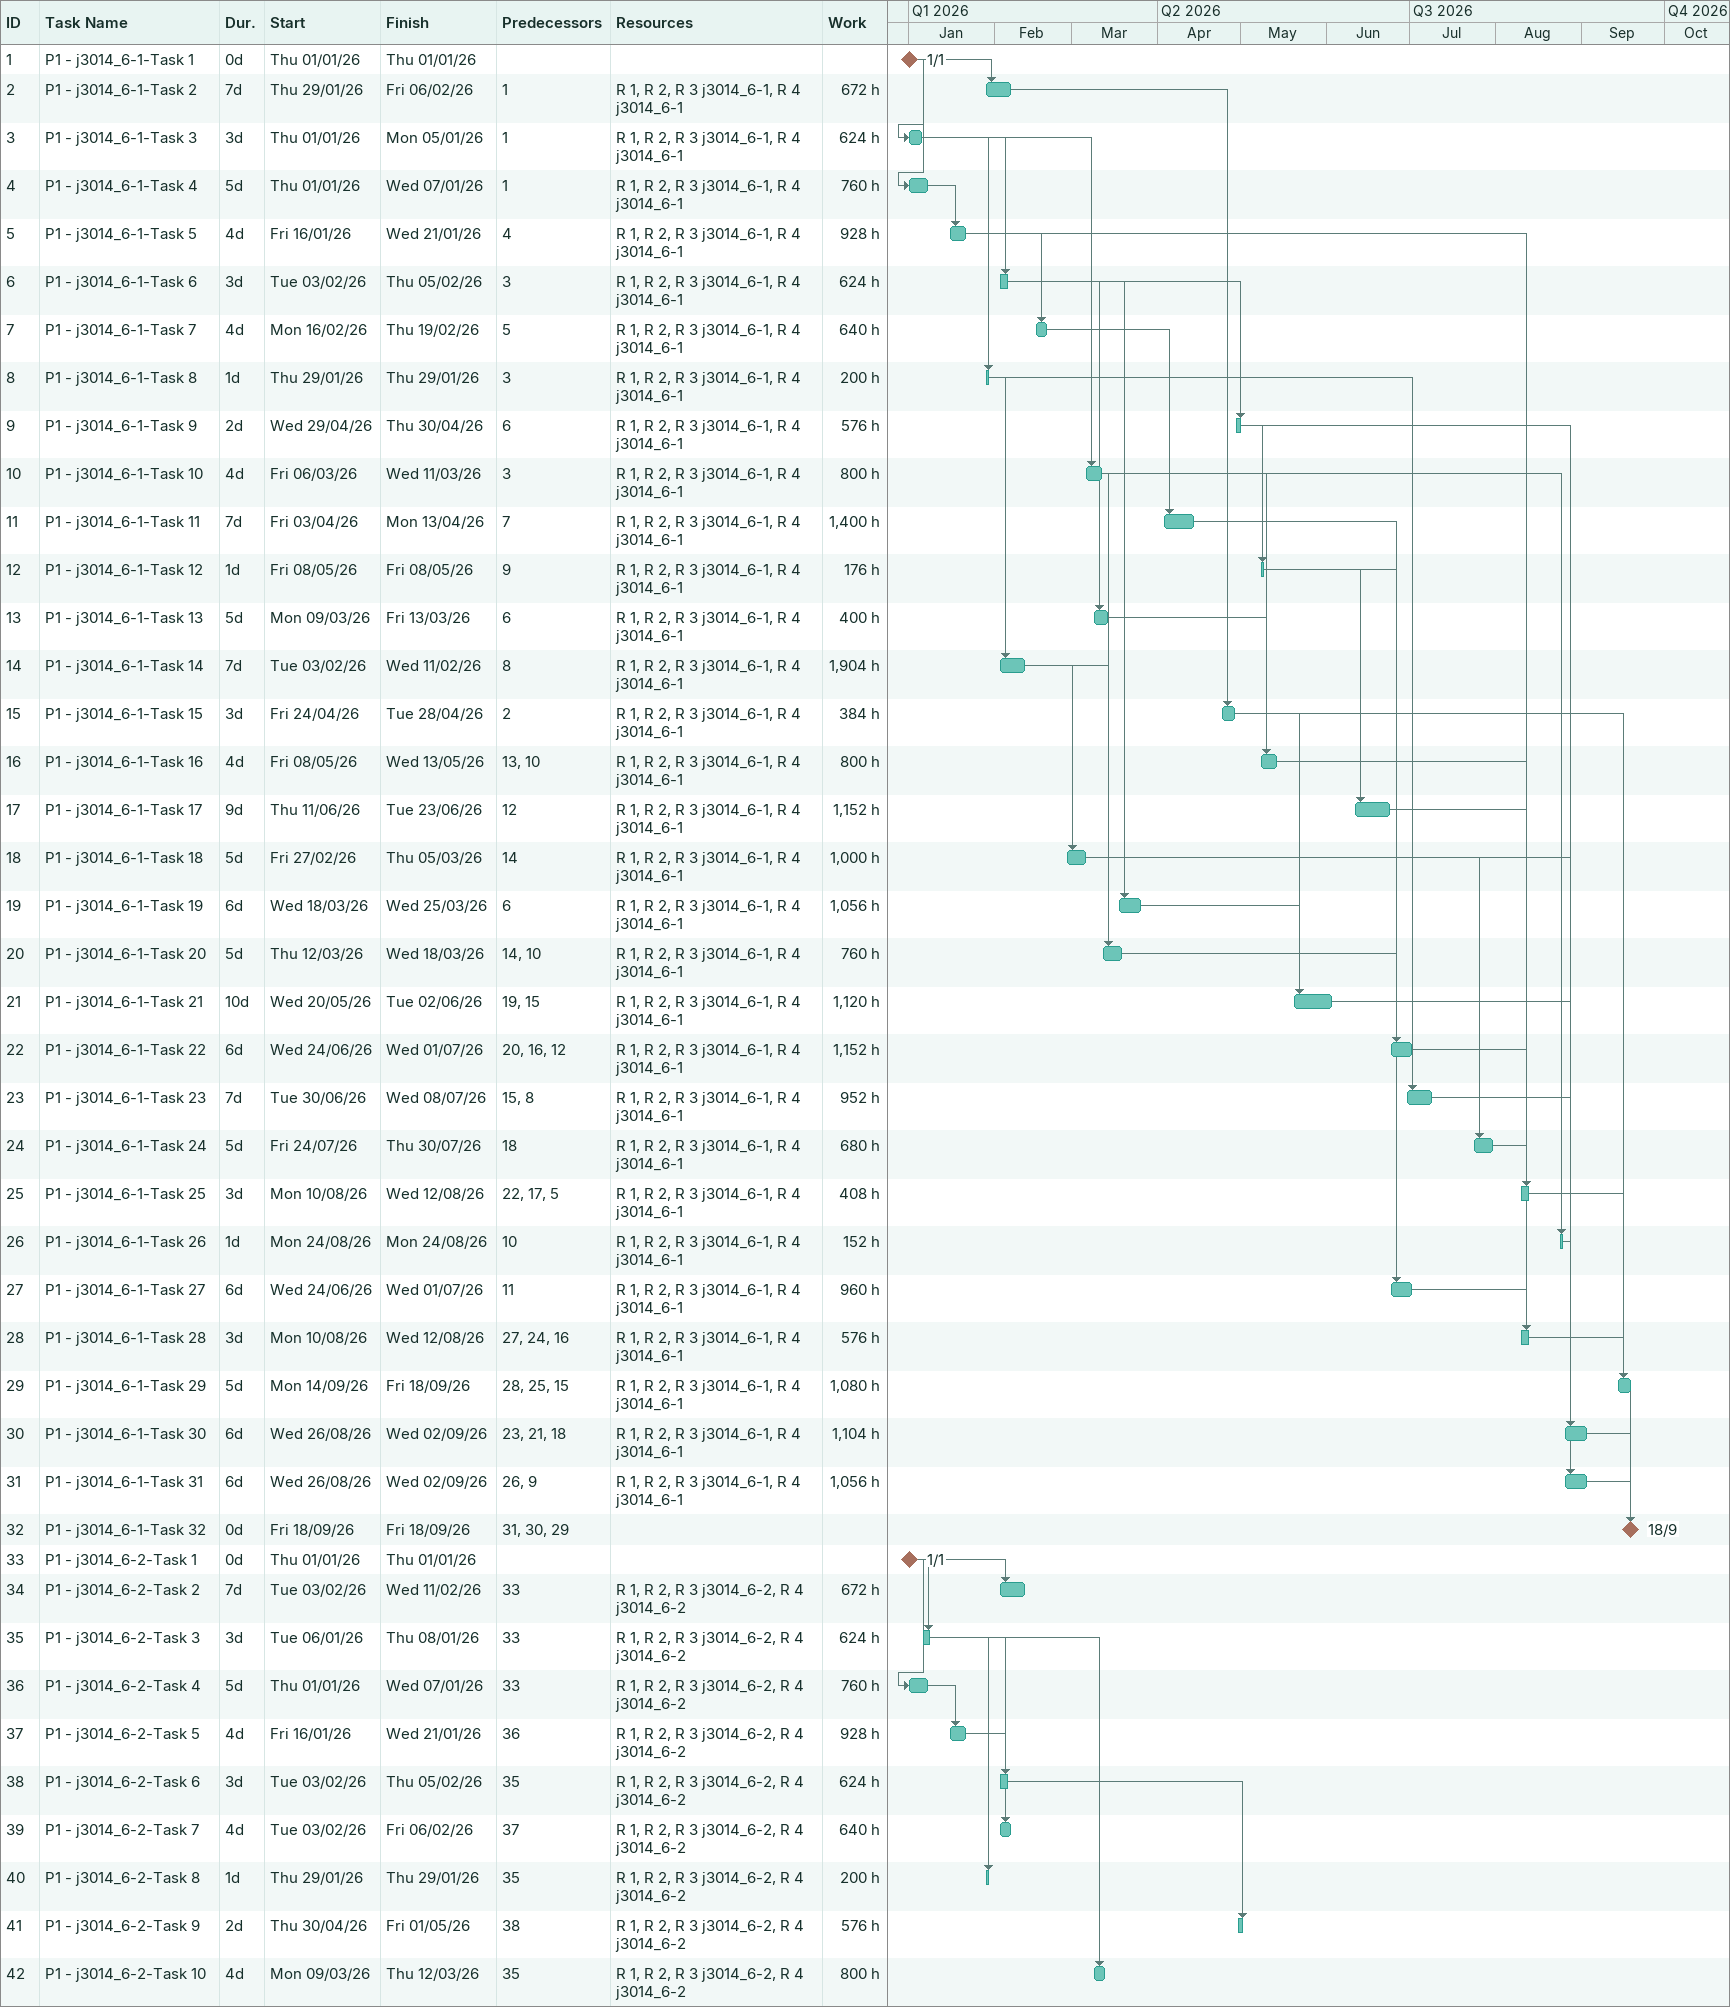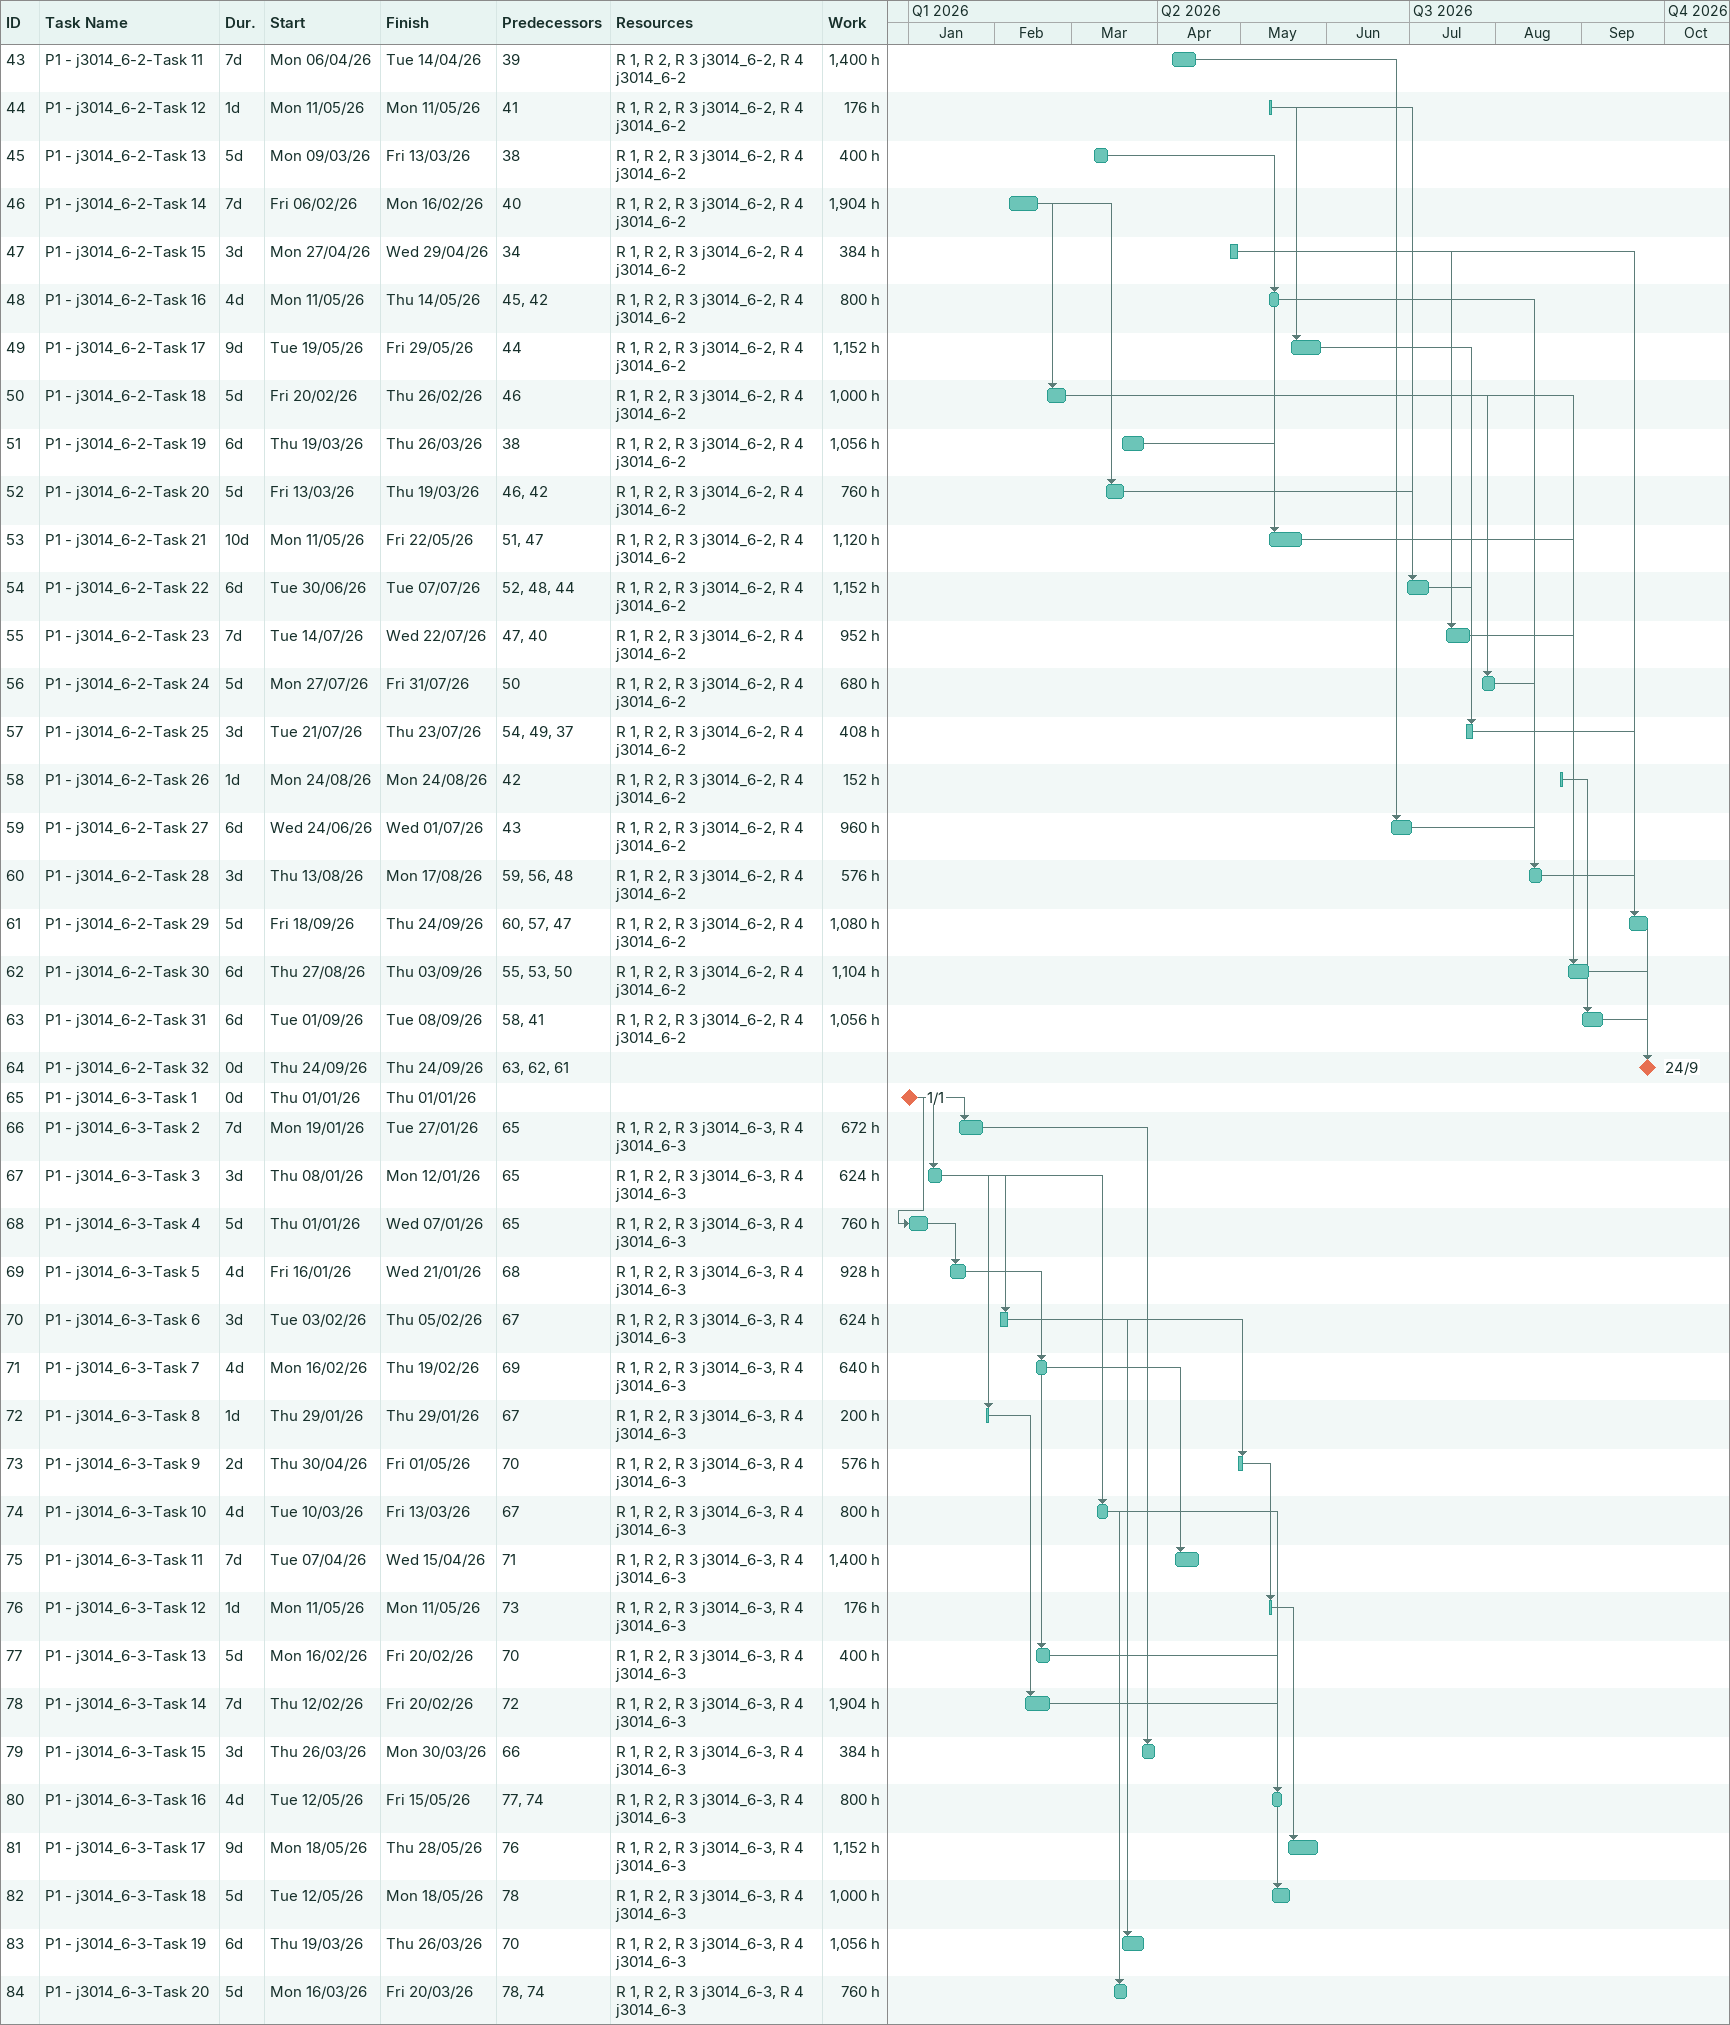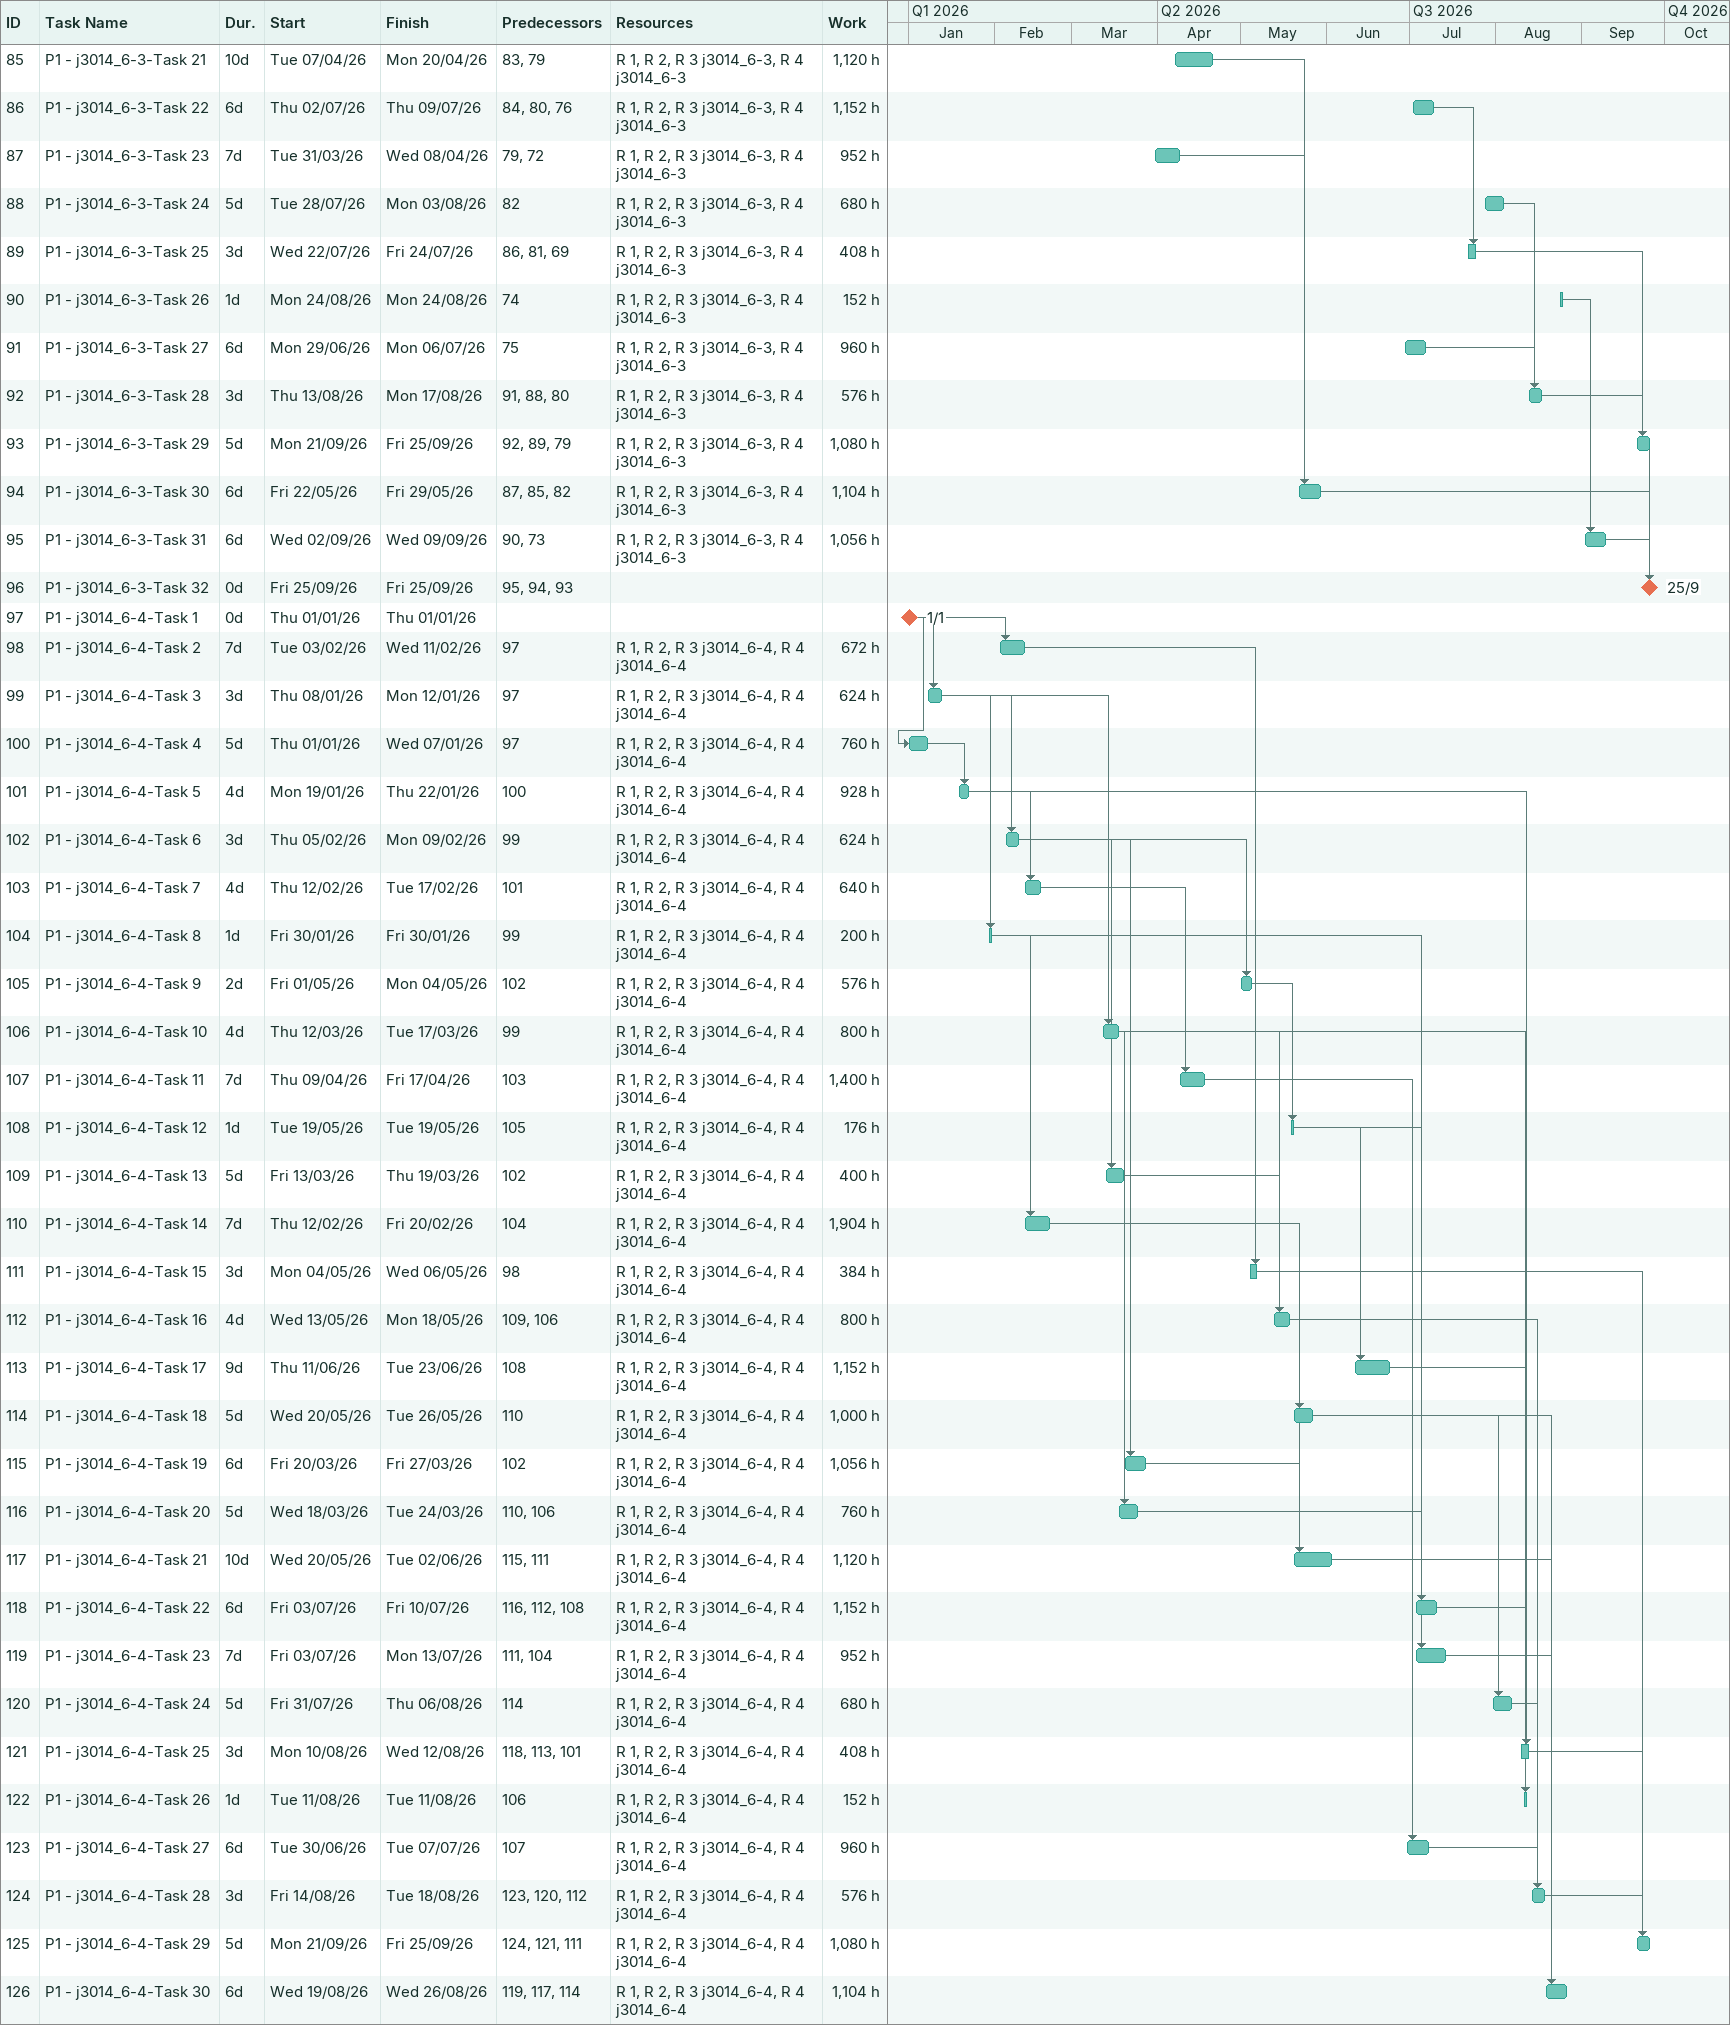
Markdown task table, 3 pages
| ID | Task | Duration | Start | Finish | Predecessors | Resources | Work (h) |
|---|---|---|---|---|---|---|---|
| 1 | P1 - j3014_6-1-Task 1 | 0d | 2026-01-01 | 2026-01-01 |  |  |  |
| 2 | P1 - j3014_6-1-Task 2 | 7d | 2026-01-29 | 2026-02-06 | 1 | R 1, R 2, R 3 j3014_6-1, R 4 j3014_6-1 | 672 |
| 3 | P1 - j3014_6-1-Task 3 | 3d | 2026-01-01 | 2026-01-05 | 1 | R 1, R 2, R 3 j3014_6-1, R 4 j3014_6-1 | 624 |
| 4 | P1 - j3014_6-1-Task 4 | 5d | 2026-01-01 | 2026-01-07 | 1 | R 1, R 2, R 3 j3014_6-1, R 4 j3014_6-1 | 760 |
| 5 | P1 - j3014_6-1-Task 5 | 4d | 2026-01-16 | 2026-01-21 | 4 | R 1, R 2, R 3 j3014_6-1, R 4 j3014_6-1 | 928 |
| 6 | P1 - j3014_6-1-Task 6 | 3d | 2026-02-03 | 2026-02-05 | 3 | R 1, R 2, R 3 j3014_6-1, R 4 j3014_6-1 | 624 |
| 7 | P1 - j3014_6-1-Task 7 | 4d | 2026-02-16 | 2026-02-19 | 5 | R 1, R 2, R 3 j3014_6-1, R 4 j3014_6-1 | 640 |
| 8 | P1 - j3014_6-1-Task 8 | 1d | 2026-01-29 | 2026-01-29 | 3 | R 1, R 2, R 3 j3014_6-1, R 4 j3014_6-1 | 200 |
| 9 | P1 - j3014_6-1-Task 9 | 2d | 2026-04-29 | 2026-04-30 | 6 | R 1, R 2, R 3 j3014_6-1, R 4 j3014_6-1 | 576 |
| 10 | P1 - j3014_6-1-Task 10 | 4d | 2026-03-06 | 2026-03-11 | 3 | R 1, R 2, R 3 j3014_6-1, R 4 j3014_6-1 | 800 |
| 11 | P1 - j3014_6-1-Task 11 | 7d | 2026-04-03 | 2026-04-13 | 7 | R 1, R 2, R 3 j3014_6-1, R 4 j3014_6-1 | 1400 |
| 12 | P1 - j3014_6-1-Task 12 | 1d | 2026-05-08 | 2026-05-08 | 9 | R 1, R 2, R 3 j3014_6-1, R 4 j3014_6-1 | 176 |
| 13 | P1 - j3014_6-1-Task 13 | 5d | 2026-03-09 | 2026-03-13 | 6 | R 1, R 2, R 3 j3014_6-1, R 4 j3014_6-1 | 400 |
| 14 | P1 - j3014_6-1-Task 14 | 7d | 2026-02-03 | 2026-02-11 | 8 | R 1, R 2, R 3 j3014_6-1, R 4 j3014_6-1 | 1904 |
| 15 | P1 - j3014_6-1-Task 15 | 3d | 2026-04-24 | 2026-04-28 | 2 | R 1, R 2, R 3 j3014_6-1, R 4 j3014_6-1 | 384 |
| 16 | P1 - j3014_6-1-Task 16 | 4d | 2026-05-08 | 2026-05-13 | 13, 10 | R 1, R 2, R 3 j3014_6-1, R 4 j3014_6-1 | 800 |
| 17 | P1 - j3014_6-1-Task 17 | 9d | 2026-06-11 | 2026-06-23 | 12 | R 1, R 2, R 3 j3014_6-1, R 4 j3014_6-1 | 1152 |
| 18 | P1 - j3014_6-1-Task 18 | 5d | 2026-02-27 | 2026-03-05 | 14 | R 1, R 2, R 3 j3014_6-1, R 4 j3014_6-1 | 1000 |
| 19 | P1 - j3014_6-1-Task 19 | 6d | 2026-03-18 | 2026-03-25 | 6 | R 1, R 2, R 3 j3014_6-1, R 4 j3014_6-1 | 1056 |
| 20 | P1 - j3014_6-1-Task 20 | 5d | 2026-03-12 | 2026-03-18 | 14, 10 | R 1, R 2, R 3 j3014_6-1, R 4 j3014_6-1 | 760 |
| 21 | P1 - j3014_6-1-Task 21 | 10d | 2026-05-20 | 2026-06-02 | 19, 15 | R 1, R 2, R 3 j3014_6-1, R 4 j3014_6-1 | 1120 |
| 22 | P1 - j3014_6-1-Task 22 | 6d | 2026-06-24 | 2026-07-01 | 20, 16, 12 | R 1, R 2, R 3 j3014_6-1, R 4 j3014_6-1 | 1152 |
| 23 | P1 - j3014_6-1-Task 23 | 7d | 2026-06-30 | 2026-07-08 | 15, 8 | R 1, R 2, R 3 j3014_6-1, R 4 j3014_6-1 | 952 |
| 24 | P1 - j3014_6-1-Task 24 | 5d | 2026-07-24 | 2026-07-30 | 18 | R 1, R 2, R 3 j3014_6-1, R 4 j3014_6-1 | 680 |
| 25 | P1 - j3014_6-1-Task 25 | 3d | 2026-08-10 | 2026-08-12 | 22, 17, 5 | R 1, R 2, R 3 j3014_6-1, R 4 j3014_6-1 | 408 |
| 26 | P1 - j3014_6-1-Task 26 | 1d | 2026-08-24 | 2026-08-24 | 10 | R 1, R 2, R 3 j3014_6-1, R 4 j3014_6-1 | 152 |
| 27 | P1 - j3014_6-1-Task 27 | 6d | 2026-06-24 | 2026-07-01 | 11 | R 1, R 2, R 3 j3014_6-1, R 4 j3014_6-1 | 960 |
| 28 | P1 - j3014_6-1-Task 28 | 3d | 2026-08-10 | 2026-08-12 | 27, 24, 16 | R 1, R 2, R 3 j3014_6-1, R 4 j3014_6-1 | 576 |
| 29 | P1 - j3014_6-1-Task 29 | 5d | 2026-09-14 | 2026-09-18 | 28, 25, 15 | R 1, R 2, R 3 j3014_6-1, R 4 j3014_6-1 | 1080 |
| 30 | P1 - j3014_6-1-Task 30 | 6d | 2026-08-26 | 2026-09-02 | 23, 21, 18 | R 1, R 2, R 3 j3014_6-1, R 4 j3014_6-1 | 1104 |
| 31 | P1 - j3014_6-1-Task 31 | 6d | 2026-08-26 | 2026-09-02 | 26, 9 | R 1, R 2, R 3 j3014_6-1, R 4 j3014_6-1 | 1056 |
| 32 | P1 - j3014_6-1-Task 32 | 0d | 2026-09-18 | 2026-09-18 | 31, 30, 29 |  |  |
| 33 | P1 - j3014_6-2-Task 1 | 0d | 2026-01-01 | 2026-01-01 |  |  |  |
| 34 | P1 - j3014_6-2-Task 2 | 7d | 2026-02-03 | 2026-02-11 | 33 | R 1, R 2, R 3 j3014_6-2, R 4 j3014_6-2 | 672 |
| 35 | P1 - j3014_6-2-Task 3 | 3d | 2026-01-06 | 2026-01-08 | 33 | R 1, R 2, R 3 j3014_6-2, R 4 j3014_6-2 | 624 |
| 36 | P1 - j3014_6-2-Task 4 | 5d | 2026-01-01 | 2026-01-07 | 33 | R 1, R 2, R 3 j3014_6-2, R 4 j3014_6-2 | 760 |
| 37 | P1 - j3014_6-2-Task 5 | 4d | 2026-01-16 | 2026-01-21 | 36 | R 1, R 2, R 3 j3014_6-2, R 4 j3014_6-2 | 928 |
| 38 | P1 - j3014_6-2-Task 6 | 3d | 2026-02-03 | 2026-02-05 | 35 | R 1, R 2, R 3 j3014_6-2, R 4 j3014_6-2 | 624 |
| 39 | P1 - j3014_6-2-Task 7 | 4d | 2026-02-03 | 2026-02-06 | 37 | R 1, R 2, R 3 j3014_6-2, R 4 j3014_6-2 | 640 |
| 40 | P1 - j3014_6-2-Task 8 | 1d | 2026-01-29 | 2026-01-29 | 35 | R 1, R 2, R 3 j3014_6-2, R 4 j3014_6-2 | 200 |
| 41 | P1 - j3014_6-2-Task 9 | 2d | 2026-04-30 | 2026-05-01 | 38 | R 1, R 2, R 3 j3014_6-2, R 4 j3014_6-2 | 576 |
| 42 | P1 - j3014_6-2-Task 10 | 4d | 2026-03-09 | 2026-03-12 | 35 | R 1, R 2, R 3 j3014_6-2, R 4 j3014_6-2 | 800 |
| 43 | P1 - j3014_6-2-Task 11 | 7d | 2026-04-06 | 2026-04-14 | 39 | R 1, R 2, R 3 j3014_6-2, R 4 j3014_6-2 | 1400 |
| 44 | P1 - j3014_6-2-Task 12 | 1d | 2026-05-11 | 2026-05-11 | 41 | R 1, R 2, R 3 j3014_6-2, R 4 j3014_6-2 | 176 |
| 45 | P1 - j3014_6-2-Task 13 | 5d | 2026-03-09 | 2026-03-13 | 38 | R 1, R 2, R 3 j3014_6-2, R 4 j3014_6-2 | 400 |
| 46 | P1 - j3014_6-2-Task 14 | 7d | 2026-02-06 | 2026-02-16 | 40 | R 1, R 2, R 3 j3014_6-2, R 4 j3014_6-2 | 1904 |
| 47 | P1 - j3014_6-2-Task 15 | 3d | 2026-04-27 | 2026-04-29 | 34 | R 1, R 2, R 3 j3014_6-2, R 4 j3014_6-2 | 384 |
| 48 | P1 - j3014_6-2-Task 16 | 4d | 2026-05-11 | 2026-05-14 | 45, 42 | R 1, R 2, R 3 j3014_6-2, R 4 j3014_6-2 | 800 |
| 49 | P1 - j3014_6-2-Task 17 | 9d | 2026-05-19 | 2026-05-29 | 44 | R 1, R 2, R 3 j3014_6-2, R 4 j3014_6-2 | 1152 |
| 50 | P1 - j3014_6-2-Task 18 | 5d | 2026-02-20 | 2026-02-26 | 46 | R 1, R 2, R 3 j3014_6-2, R 4 j3014_6-2 | 1000 |
| 51 | P1 - j3014_6-2-Task 19 | 6d | 2026-03-19 | 2026-03-26 | 38 | R 1, R 2, R 3 j3014_6-2, R 4 j3014_6-2 | 1056 |
| 52 | P1 - j3014_6-2-Task 20 | 5d | 2026-03-13 | 2026-03-19 | 46, 42 | R 1, R 2, R 3 j3014_6-2, R 4 j3014_6-2 | 760 |
| 53 | P1 - j3014_6-2-Task 21 | 10d | 2026-05-11 | 2026-05-22 | 51, 47 | R 1, R 2, R 3 j3014_6-2, R 4 j3014_6-2 | 1120 |
| 54 | P1 - j3014_6-2-Task 22 | 6d | 2026-06-30 | 2026-07-07 | 52, 48, 44 | R 1, R 2, R 3 j3014_6-2, R 4 j3014_6-2 | 1152 |
| 55 | P1 - j3014_6-2-Task 23 | 7d | 2026-07-14 | 2026-07-22 | 47, 40 | R 1, R 2, R 3 j3014_6-2, R 4 j3014_6-2 | 952 |
| 56 | P1 - j3014_6-2-Task 24 | 5d | 2026-07-27 | 2026-07-31 | 50 | R 1, R 2, R 3 j3014_6-2, R 4 j3014_6-2 | 680 |
| 57 | P1 - j3014_6-2-Task 25 | 3d | 2026-07-21 | 2026-07-23 | 54, 49, 37 | R 1, R 2, R 3 j3014_6-2, R 4 j3014_6-2 | 408 |
| 58 | P1 - j3014_6-2-Task 26 | 1d | 2026-08-24 | 2026-08-24 | 42 | R 1, R 2, R 3 j3014_6-2, R 4 j3014_6-2 | 152 |
| 59 | P1 - j3014_6-2-Task 27 | 6d | 2026-06-24 | 2026-07-01 | 43 | R 1, R 2, R 3 j3014_6-2, R 4 j3014_6-2 | 960 |
| 60 | P1 - j3014_6-2-Task 28 | 3d | 2026-08-13 | 2026-08-17 | 59, 56, 48 | R 1, R 2, R 3 j3014_6-2, R 4 j3014_6-2 | 576 |
| 61 | P1 - j3014_6-2-Task 29 | 5d | 2026-09-18 | 2026-09-24 | 60, 57, 47 | R 1, R 2, R 3 j3014_6-2, R 4 j3014_6-2 | 1080 |
| 62 | P1 - j3014_6-2-Task 30 | 6d | 2026-08-27 | 2026-09-03 | 55, 53, 50 | R 1, R 2, R 3 j3014_6-2, R 4 j3014_6-2 | 1104 |
| 63 | P1 - j3014_6-2-Task 31 | 6d | 2026-09-01 | 2026-09-08 | 58, 41 | R 1, R 2, R 3 j3014_6-2, R 4 j3014_6-2 | 1056 |
| 64 | P1 - j3014_6-2-Task 32 | 0d | 2026-09-24 | 2026-09-24 | 63, 62, 61 |  |  |
| 65 | P1 - j3014_6-3-Task 1 | 0d | 2026-01-01 | 2026-01-01 |  |  |  |
| 66 | P1 - j3014_6-3-Task 2 | 7d | 2026-01-19 | 2026-01-27 | 65 | R 1, R 2, R 3 j3014_6-3, R 4 j3014_6-3 | 672 |
| 67 | P1 - j3014_6-3-Task 3 | 3d | 2026-01-08 | 2026-01-12 | 65 | R 1, R 2, R 3 j3014_6-3, R 4 j3014_6-3 | 624 |
| 68 | P1 - j3014_6-3-Task 4 | 5d | 2026-01-01 | 2026-01-07 | 65 | R 1, R 2, R 3 j3014_6-3, R 4 j3014_6-3 | 760 |
| 69 | P1 - j3014_6-3-Task 5 | 4d | 2026-01-16 | 2026-01-21 | 68 | R 1, R 2, R 3 j3014_6-3, R 4 j3014_6-3 | 928 |
| 70 | P1 - j3014_6-3-Task 6 | 3d | 2026-02-03 | 2026-02-05 | 67 | R 1, R 2, R 3 j3014_6-3, R 4 j3014_6-3 | 624 |
| 71 | P1 - j3014_6-3-Task 7 | 4d | 2026-02-16 | 2026-02-19 | 69 | R 1, R 2, R 3 j3014_6-3, R 4 j3014_6-3 | 640 |
| 72 | P1 - j3014_6-3-Task 8 | 1d | 2026-01-29 | 2026-01-29 | 67 | R 1, R 2, R 3 j3014_6-3, R 4 j3014_6-3 | 200 |
| 73 | P1 - j3014_6-3-Task 9 | 2d | 2026-04-30 | 2026-05-01 | 70 | R 1, R 2, R 3 j3014_6-3, R 4 j3014_6-3 | 576 |
| 74 | P1 - j3014_6-3-Task 10 | 4d | 2026-03-10 | 2026-03-13 | 67 | R 1, R 2, R 3 j3014_6-3, R 4 j3014_6-3 | 800 |
| 75 | P1 - j3014_6-3-Task 11 | 7d | 2026-04-07 | 2026-04-15 | 71 | R 1, R 2, R 3 j3014_6-3, R 4 j3014_6-3 | 1400 |
| 76 | P1 - j3014_6-3-Task 12 | 1d | 2026-05-11 | 2026-05-11 | 73 | R 1, R 2, R 3 j3014_6-3, R 4 j3014_6-3 | 176 |
| 77 | P1 - j3014_6-3-Task 13 | 5d | 2026-02-16 | 2026-02-20 | 70 | R 1, R 2, R 3 j3014_6-3, R 4 j3014_6-3 | 400 |
| 78 | P1 - j3014_6-3-Task 14 | 7d | 2026-02-12 | 2026-02-20 | 72 | R 1, R 2, R 3 j3014_6-3, R 4 j3014_6-3 | 1904 |
| 79 | P1 - j3014_6-3-Task 15 | 3d | 2026-03-26 | 2026-03-30 | 66 | R 1, R 2, R 3 j3014_6-3, R 4 j3014_6-3 | 384 |
| 80 | P1 - j3014_6-3-Task 16 | 4d | 2026-05-12 | 2026-05-15 | 77, 74 | R 1, R 2, R 3 j3014_6-3, R 4 j3014_6-3 | 800 |
| 81 | P1 - j3014_6-3-Task 17 | 9d | 2026-05-18 | 2026-05-28 | 76 | R 1, R 2, R 3 j3014_6-3, R 4 j3014_6-3 | 1152 |
| 82 | P1 - j3014_6-3-Task 18 | 5d | 2026-05-12 | 2026-05-18 | 78 | R 1, R 2, R 3 j3014_6-3, R 4 j3014_6-3 | 1000 |
| 83 | P1 - j3014_6-3-Task 19 | 6d | 2026-03-19 | 2026-03-26 | 70 | R 1, R 2, R 3 j3014_6-3, R 4 j3014_6-3 | 1056 |
| 84 | P1 - j3014_6-3-Task 20 | 5d | 2026-03-16 | 2026-03-20 | 78, 74 | R 1, R 2, R 3 j3014_6-3, R 4 j3014_6-3 | 760 |
| 85 | P1 - j3014_6-3-Task 21 | 10d | 2026-04-07 | 2026-04-20 | 83, 79 | R 1, R 2, R 3 j3014_6-3, R 4 j3014_6-3 | 1120 |
| 86 | P1 - j3014_6-3-Task 22 | 6d | 2026-07-02 | 2026-07-09 | 84, 80, 76 | R 1, R 2, R 3 j3014_6-3, R 4 j3014_6-3 | 1152 |
| 87 | P1 - j3014_6-3-Task 23 | 7d | 2026-03-31 | 2026-04-08 | 79, 72 | R 1, R 2, R 3 j3014_6-3, R 4 j3014_6-3 | 952 |
| 88 | P1 - j3014_6-3-Task 24 | 5d | 2026-07-28 | 2026-08-03 | 82 | R 1, R 2, R 3 j3014_6-3, R 4 j3014_6-3 | 680 |
| 89 | P1 - j3014_6-3-Task 25 | 3d | 2026-07-22 | 2026-07-24 | 86, 81, 69 | R 1, R 2, R 3 j3014_6-3, R 4 j3014_6-3 | 408 |
| 90 | P1 - j3014_6-3-Task 26 | 1d | 2026-08-24 | 2026-08-24 | 74 | R 1, R 2, R 3 j3014_6-3, R 4 j3014_6-3 | 152 |
| 91 | P1 - j3014_6-3-Task 27 | 6d | 2026-06-29 | 2026-07-06 | 75 | R 1, R 2, R 3 j3014_6-3, R 4 j3014_6-3 | 960 |
| 92 | P1 - j3014_6-3-Task 28 | 3d | 2026-08-13 | 2026-08-17 | 91, 88, 80 | R 1, R 2, R 3 j3014_6-3, R 4 j3014_6-3 | 576 |
| 93 | P1 - j3014_6-3-Task 29 | 5d | 2026-09-21 | 2026-09-25 | 92, 89, 79 | R 1, R 2, R 3 j3014_6-3, R 4 j3014_6-3 | 1080 |
| 94 | P1 - j3014_6-3-Task 30 | 6d | 2026-05-22 | 2026-05-29 | 87, 85, 82 | R 1, R 2, R 3 j3014_6-3, R 4 j3014_6-3 | 1104 |
| 95 | P1 - j3014_6-3-Task 31 | 6d | 2026-09-02 | 2026-09-09 | 90, 73 | R 1, R 2, R 3 j3014_6-3, R 4 j3014_6-3 | 1056 |
| 96 | P1 - j3014_6-3-Task 32 | 0d | 2026-09-25 | 2026-09-25 | 95, 94, 93 |  |  |
| 97 | P1 - j3014_6-4-Task 1 | 0d | 2026-01-01 | 2026-01-01 |  |  |  |
| 98 | P1 - j3014_6-4-Task 2 | 7d | 2026-02-03 | 2026-02-11 | 97 | R 1, R 2, R 3 j3014_6-4, R 4 j3014_6-4 | 672 |
| 99 | P1 - j3014_6-4-Task 3 | 3d | 2026-01-08 | 2026-01-12 | 97 | R 1, R 2, R 3 j3014_6-4, R 4 j3014_6-4 | 624 |
| 100 | P1 - j3014_6-4-Task 4 | 5d | 2026-01-01 | 2026-01-07 | 97 | R 1, R 2, R 3 j3014_6-4, R 4 j3014_6-4 | 760 |
| 101 | P1 - j3014_6-4-Task 5 | 4d | 2026-01-19 | 2026-01-22 | 100 | R 1, R 2, R 3 j3014_6-4, R 4 j3014_6-4 | 928 |
| 102 | P1 - j3014_6-4-Task 6 | 3d | 2026-02-05 | 2026-02-09 | 99 | R 1, R 2, R 3 j3014_6-4, R 4 j3014_6-4 | 624 |
| 103 | P1 - j3014_6-4-Task 7 | 4d | 2026-02-12 | 2026-02-17 | 101 | R 1, R 2, R 3 j3014_6-4, R 4 j3014_6-4 | 640 |
| 104 | P1 - j3014_6-4-Task 8 | 1d | 2026-01-30 | 2026-01-30 | 99 | R 1, R 2, R 3 j3014_6-4, R 4 j3014_6-4 | 200 |
| 105 | P1 - j3014_6-4-Task 9 | 2d | 2026-05-01 | 2026-05-04 | 102 | R 1, R 2, R 3 j3014_6-4, R 4 j3014_6-4 | 576 |
| 106 | P1 - j3014_6-4-Task 10 | 4d | 2026-03-12 | 2026-03-17 | 99 | R 1, R 2, R 3 j3014_6-4, R 4 j3014_6-4 | 800 |
| 107 | P1 - j3014_6-4-Task 11 | 7d | 2026-04-09 | 2026-04-17 | 103 | R 1, R 2, R 3 j3014_6-4, R 4 j3014_6-4 | 1400 |
| 108 | P1 - j3014_6-4-Task 12 | 1d | 2026-05-19 | 2026-05-19 | 105 | R 1, R 2, R 3 j3014_6-4, R 4 j3014_6-4 | 176 |
| 109 | P1 - j3014_6-4-Task 13 | 5d | 2026-03-13 | 2026-03-19 | 102 | R 1, R 2, R 3 j3014_6-4, R 4 j3014_6-4 | 400 |
| 110 | P1 - j3014_6-4-Task 14 | 7d | 2026-02-12 | 2026-02-20 | 104 | R 1, R 2, R 3 j3014_6-4, R 4 j3014_6-4 | 1904 |
| 111 | P1 - j3014_6-4-Task 15 | 3d | 2026-05-04 | 2026-05-06 | 98 | R 1, R 2, R 3 j3014_6-4, R 4 j3014_6-4 | 384 |
| 112 | P1 - j3014_6-4-Task 16 | 4d | 2026-05-13 | 2026-05-18 | 109, 106 | R 1, R 2, R 3 j3014_6-4, R 4 j3014_6-4 | 800 |
| 113 | P1 - j3014_6-4-Task 17 | 9d | 2026-06-11 | 2026-06-23 | 108 | R 1, R 2, R 3 j3014_6-4, R 4 j3014_6-4 | 1152 |
| 114 | P1 - j3014_6-4-Task 18 | 5d | 2026-05-20 | 2026-05-26 | 110 | R 1, R 2, R 3 j3014_6-4, R 4 j3014_6-4 | 1000 |
| 115 | P1 - j3014_6-4-Task 19 | 6d | 2026-03-20 | 2026-03-27 | 102 | R 1, R 2, R 3 j3014_6-4, R 4 j3014_6-4 | 1056 |
| 116 | P1 - j3014_6-4-Task 20 | 5d | 2026-03-18 | 2026-03-24 | 110, 106 | R 1, R 2, R 3 j3014_6-4, R 4 j3014_6-4 | 760 |
| 117 | P1 - j3014_6-4-Task 21 | 10d | 2026-05-20 | 2026-06-02 | 115, 111 | R 1, R 2, R 3 j3014_6-4, R 4 j3014_6-4 | 1120 |
| 118 | P1 - j3014_6-4-Task 22 | 6d | 2026-07-03 | 2026-07-10 | 116, 112, 108 | R 1, R 2, R 3 j3014_6-4, R 4 j3014_6-4 | 1152 |
| 119 | P1 - j3014_6-4-Task 23 | 7d | 2026-07-03 | 2026-07-13 | 111, 104 | R 1, R 2, R 3 j3014_6-4, R 4 j3014_6-4 | 952 |
| 120 | P1 - j3014_6-4-Task 24 | 5d | 2026-07-31 | 2026-08-06 | 114 | R 1, R 2, R 3 j3014_6-4, R 4 j3014_6-4 | 680 |
| 121 | P1 - j3014_6-4-Task 25 | 3d | 2026-08-10 | 2026-08-12 | 118, 113, 101 | R 1, R 2, R 3 j3014_6-4, R 4 j3014_6-4 | 408 |
| 122 | P1 - j3014_6-4-Task 26 | 1d | 2026-08-11 | 2026-08-11 | 106 | R 1, R 2, R 3 j3014_6-4, R 4 j3014_6-4 | 152 |
| 123 | P1 - j3014_6-4-Task 27 | 6d | 2026-06-30 | 2026-07-07 | 107 | R 1, R 2, R 3 j3014_6-4, R 4 j3014_6-4 | 960 |
| 124 | P1 - j3014_6-4-Task 28 | 3d | 2026-08-14 | 2026-08-18 | 123, 120, 112 | R 1, R 2, R 3 j3014_6-4, R 4 j3014_6-4 | 576 |
| 125 | P1 - j3014_6-4-Task 29 | 5d | 2026-09-21 | 2026-09-25 | 124, 121, 111 | R 1, R 2, R 3 j3014_6-4, R 4 j3014_6-4 | 1080 |
| 126 | P1 - j3014_6-4-Task 30 | 6d | 2026-08-19 | 2026-08-26 | 119, 117, 114 | R 1, R 2, R 3 j3014_6-4, R 4 j3014_6-4 | 1104 |
